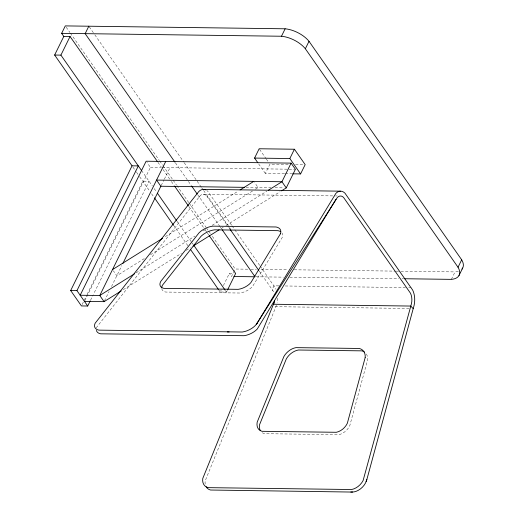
<?xml version="1.0" encoding="UTF-8"?>
<svg xmlns="http://www.w3.org/2000/svg" width="518" height="518" viewBox="0 0 518 518"><rect width="100%" height="100%" fill="white"/><g stroke="black" fill="none" stroke-linecap="round" stroke-linejoin="round"><path stroke-width="0.39" stroke-dasharray="2.59 1.94" d="M276.476 305.329L205.199 480.853A13.287 9.421 -45.7 0 0 205.186 484.045M82.148 304.48L86.784 295.059M87.141 294.334L142.806 181.216L149.074 181.3L93.415 294.412M84.835 300.673L150.427 167.372L146.989 162.451M90.559 300.213L93.059 295.137M104.422 300.939L109.033 291.576M111.512 286.538L121.795 265.637M161.215 185.528L164.031 179.804M164.381 179.086L170.021 167.631M284.563 173.711L265.326 173.459L269.904 164.154L289.141 164.407M227.195 290.656L226.489 292.087L220.221 292.003L221.277 289.86M223.387 285.56L229.377 273.394L234.078 273.452M234.524 270.377L231.527 276.47L229.377 273.394M451.359 279.364L455.024 271.918A21.244 10.878 26.2 0 0 458.385 271.277M96.471 328.185A13.287 7.038 -26 0 1 96.898 326.962L200.188 195.7A10.47 6.125 -89.2 0 1 206.365 195.558L207.64 197.228M198.912 197.423L199.773 196.192M165.326 236.609L238.015 191.22M144.257 258.611L116.822 275.738L113.384 270.817M150.427 254.759L252.603 190.954M255.348 189.238L258.087 187.529L254.649 182.601M136.066 272.837L194.969 236.059M203.185 230.924L205.924 229.215M212.089 225.362L266.88 191.148M123.245 289.685L181.462 253.328M186.253 250.336L190.365 247.772M221.186 228.529L223.239 227.24M225.977 225.531L280.083 191.744M295.551 164.491L303.567 164.594M150.427 167.372L161.396 167.521M162.179 167.528L288.267 169.185M289.063 169.198L295.409 169.282M285.36 173.724L291.776 173.808M246.037 187.367L270.959 187.697M274.987 187.749L283.832 187.866M203.276 194.198L334.777 195.927M335.58 195.94L337.192 195.959M247.733 269.185L235.191 269.023L211.124 234.576M250.867 269.231L256.352 269.302M261.124 269.366L287.788 269.716M294.25 269.8L395.24 271.128M396.05 271.141L400.09 271.192M400.893 271.205L455.024 271.918M255.847 276.787L283.314 277.149M289.782 277.234L398.847 278.671M402.078 278.71L403.697 278.736M278.826 285.891L273.983 285.832L272.151 289.556L273.336 291.401A10.47 6.125 -89.2 0 1 273.808 292.515M285.282 285.981L405.477 287.561M408.708 287.6L411.13 287.632M409.078 308.456L275.964 306.701L274.521 305.231M259.602 149.404L265.876 158.385M266.323 159.026L269.01 162.872M258.657 163.921L265.326 173.459M231.624 225.207L207.802 191.349A15.313 8.955 -89.2 0 0 206.74 190.469M232.083 225.867L234.389 229.163M234.848 229.817L259.712 265.404M260.172 266.064L275.518 288.267A15.313 8.955 -89.2 0 1 275.997 289.329M89.284 26.871L94.373 34.162M94.839 34.823L183.715 162.011M184.175 162.678L196.672 180.562M197.138 181.222L201.301 187.186M201.767 187.853L203.153 189.834M203.619 190.501L229.079 226.936M229.539 227.596L230.465 228.924M206.896 196.16L228.38 226.903M228.839 227.564L230.219 229.539M259.253 271.089L272.902 290.624M175.421 162.833L187.917 180.724M188.384 181.384L191.161 185.36M197.636 194.632L219.859 226.431M220.318 227.091L221.244 228.419M66.233 27.227L69.936 32.524M70.403 33.184L159.279 160.379M159.738 161.04L162.516 165.015M162.982 165.676L172.701 179.591M173.161 180.251L176.405 184.887M176.865 185.554L188.902 202.778M189.368 203.438L206.028 227.285M206.494 227.952L208.346 230.601M208.806 231.261L210.658 233.909M157.945 162.27L161.182 166.906M163.034 169.554L170.895 180.801M171.354 181.468L174.132 185.438M188.934 206.617L204.662 229.124M205.122 229.785L206.973 232.433M207.433 233.094L208.819 235.081M141.543 170.526L152.318 185.943M154.17 188.597L156.488 191.913M176.884 221.102L191.718 242.333M192.184 242.994L193.11 244.321M225.563 290.76L226.489 292.087M132.945 167.113L136.085 171.6M136.532 172.241L139.219 176.088M139.666 176.729L149.754 191.168M151.612 193.823L153.93 197.138M173.4 225L188.694 246.892M218.829 290.015L220.221 292.003M277.57 298.187A15.313 8.955 -89.2 0 1 277.104 302.842M366.336 354.001A14.083 9.984 -45.7 0 1 367.612 359.958L349.767 425.686A12.484 8.851 -45.7 0 1 338.817 434.667L264.426 433.689A12.49 8.858 -45.7 0 1 261.966 432.472M161.758 288.61A12.49 6.617 -26 0 0 165.643 292.048L240.035 293.026A12.484 6.617 -26 0 0 252.609 286.37L282.219 237.471A14.083 7.466 -26 0 0 281.999 233.029"/><path stroke-width="0.78" d="M350.803 492.042L354.008 491.912A13.287 9.421 -45.7 0 0 365.533 482.957L366.841 479.584L414.115 305.283A15.313 8.955 -89.2 0 0 412.665 290.067L344.943 193.156A15.313 8.955 -89.2 0 0 335.904 193.356L257.342 322.882L255.426 325.395A13.287 7.038 -26 0 1 242.288 332.019L98.847 330.134A13.287 7.038 -26 0 1 95.098 323.284L198.763 191.556A15.313 8.955 -89.2 0 1 205.627 189.841M274.119 302.59L202.765 478.47A13.287 9.421 -45.7 0 0 208.132 487.645L351.573 489.529A13.287 9.421 -45.7 0 0 363.092 480.581L411.473 303.613A10.47 6.125 -89.2 0 0 410.476 293.207L343.512 197.364A10.47 6.125 -89.2 0 0 337.328 197.507L256.306 324.365L257.342 322.882M366.161 481.578L366.841 479.584M157.478 161.61L70.066 36.506L63.798 36.422L61.642 33.346L65.307 25.9L285.14 28.794A21.244 10.878 26.2 0 1 309.013 41.304L461.693 259.809A21.244 10.878 26.2 0 1 461.939 269.075M90.203 300.939L87.704 306.015L76.949 290.63L138.319 165.909L132.051 165.825L54.636 55.037L63.798 36.422M141.543 170.526L60.904 55.122L70.066 36.506M88.818 26.211L85.153 33.657L174.954 162.173M87.704 306.015L81.436 305.931L70.681 290.546L132.051 165.825M165.715 161.48L99.767 295.5L104.073 301.657L121.193 290.967M122.863 263.468L160.858 186.247L156.559 180.089L281.947 181.74L286.247 187.898L281.455 190.889M61.642 33.346L281.481 36.241L285.14 28.794M404.506 278.742L451.359 279.364A21.244 10.878 26.2 0 0 458.029 267.249L305.348 48.75L309.013 41.304M257.802 162.691L254.571 158.074L259.155 148.763L294.418 149.229L305.173 164.614L300.589 173.925L292.579 173.821M300.589 173.925L289.84 158.534L294.418 149.229M227.544 289.938L235.645 273.472L209.285 235.742M134.699 273.692L99.767 295.5L80.18 295.247L146.128 161.221L291.103 163.125L281.947 181.74L268.246 190.294M286.247 187.898L295.409 169.282L291.103 163.125M458.029 267.249L461.693 259.809M459 275.492L462.665 268.046M336.053 199.229L257.226 329.072A13.287 7.038 -26 0 1 244.082 335.703L100.641 333.812A13.287 7.038 -26 0 1 96.413 330.419M112.523 269.587L162.581 238.325M240.074 189.938L253.788 181.371M193.104 246.063L219.127 229.811M229.15 331.98L227.292 331.954M54.636 55.037L60.904 55.122M254.571 158.074L289.84 158.534M160.858 186.247L244.431 187.348M203.283 189.361L340.423 191.168M233.877 276.502L255.037 276.78L222.17 229.746M70.681 290.546L76.949 290.63M84.479 301.398L104.073 301.657M352.661 492.068L210.567 490.022A13.287 9.421 -45.7 0 1 206.145 486.79M413.111 308.508L410.696 306.054L273.556 304.247L274.326 301.806A10.47 6.125 -89.2 0 0 274.572 300.479M230.219 229.539L258.793 270.428M191.621 186.02L197.177 193.972M174.592 186.098L188.468 205.957M157.42 193.24L176.424 220.441M193.577 244.988L225.097 290.099M154.39 197.798L173.4 225M190.553 249.546L218.363 289.355M281.481 36.241A21.244 10.878 26.2 0 1 305.348 48.75M364.348 351.987A14.083 9.984 -45.7 0 0 361.642 350.848L298.387 350.013A14.077 9.978 -45.7 0 0 286.318 358.89L259.635 424.501A12.49 8.858 -45.7 0 0 260.256 430.4M161.739 287.535A12.49 6.617 -26 0 1 162.484 285.185L200.926 236.402A14.077 7.459 -26 0 1 214.607 229.83L277.862 230.665A14.083 7.466 -26 0 1 280.368 231.52M365.177 357.582L347.325 423.303A12.484 8.851 -45.7 0 1 336.376 432.29L261.985 431.306A12.49 8.858 -45.7 0 1 257.2 422.118L283.883 356.514A14.077 9.978 -45.7 0 1 295.953 347.636L359.207 348.465A14.083 9.984 -45.7 0 1 365.177 357.582M280.426 233.793L250.816 282.692A12.484 6.617 -26 0 1 238.235 289.342L163.843 288.364A12.49 6.617 -26 0 1 160.684 281.501L199.126 232.724A14.077 7.459 -26 0 1 212.807 226.152L276.062 226.981A14.083 7.466 -26 0 1 280.426 233.793"/></g></svg>
